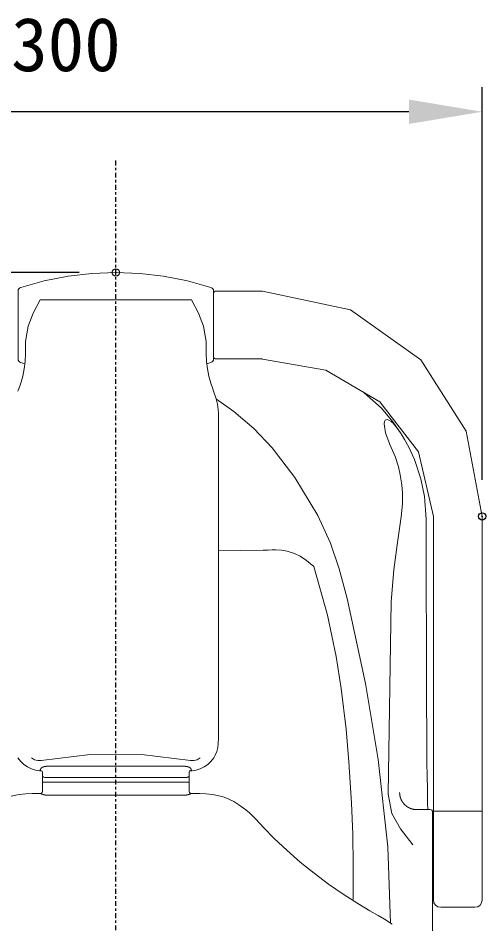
# Model space of a CAD drawing. Units: millimetres, scale not verified. Extents: x -203 to 203, y -143 to 143.
# Drawn here: x -147 to -127.85, y -20.24 to 16.83 of the extents above; entities that cross this region are included whole.
import ezdxf
from ezdxf.enums import TextEntityAlignment as Align

# ---------------------------------------------------------------- set-up
doc = ezdxf.new("R2010")
doc.units = ezdxf.units.MM
doc.header["$LTSCALE"] = 0.5
doc.header["$PDMODE"] = 32
doc.header["$PDSIZE"] = 0.3
doc.linetypes.add('USER1', pattern=[0.629921, 0.393701, -0.07874, 0.07874, -0.07874])
for name, color, linetype, lineweight in [('0-1_DIMENSION_LINES$02_DIMENSI', 1, 'Continuous', 25), ('0-3_DIMENSION_LINES$03_LINES', 7, 'Continuous', 18), ('0-4_DIMENSION_LINES$01_CENTER_', 7, 'USER1', 25), ('0-5_DIMENSION_LINES$04_SUB_LIN', 4, 'Continuous', 18)]:
    doc.layers.add(name, color=color, linetype=linetype, lineweight=lineweight)
doc.layers.add('0-2_DEFPOINTS', color=7, linetype='Continuous')
doc.styles.add('ＭＳ ゴシック', font='')
doc.styles.get('ＭＳ ゴシック').set_extended_font_data('MS Gothic')

# ---------------------------------------------------------------- blocks, each defined once
blk = doc.blocks.new('D2')
at = {"layer": '0-1_DIMENSION_LINES$02_DIMENSI', "color": 7}
blk.add_line((131, 309.845), (78, 309.845), dxfattribs=at)
at = {"layer": '0-2_DEFPOINTS'}
blk.add_point((134, 309.845), dxfattribs=at)
blk = doc.blocks.new('D4')
at = {"layer": '0-1_DIMENSION_LINES$02_DIMENSI', "color": 7}
for p, q in [((103.998, 292.878), (103.998, 325)), ((164, 292.878), (164, 325)), ((158, 323), (109.997, 323))]:
    blk.add_line(p, q, dxfattribs=at)
for points in [[(109.997, 324), (109.997, 322), (103.998, 323)], [(158, 322), (158, 324), (164, 323)]]:
    blk.add_solid(points, dxfattribs=at)
at = {"layer": '0-2_DEFPOINTS'}
for p in [(103.998, 323), (103.998, 289.878), (164, 289.878)]:
    blk.add_point(p, dxfattribs=at)
at = {"layer": '0-1_DIMENSION_LINES$02_DIMENSI', "color": 7, "style": 'ＭＳ ゴシック'}
blk.add_text('300', height=4.399, dxfattribs=at).set_placement((125.427, 325), align=Align.BOTTOM_LEFT)

msp = doc.modelspace()

# ---------------------------------------------------------------- linework, layer by layer
at = {"layer": '0-3_DIMENSION_LINES$03_LINES'}
for p, q in [((-147, 2.8821), (-147, 5.6626)), ((-139, 2.8821), (-139, 5.6626)), ((-146.8953, 2.7391), (-146.7281, 2.6871)), ((-139.1047, 2.7391), (-139.2719, 2.6871)), ((-138.9, 2.8822), (-137, 2.8822)), ((-131.3807, -14.8678), (-131.3807, -14.8625)), ((-128.3, -19.5608), (-129.7, -19.5608))]:
    msp.add_line(p, q, dxfattribs=at)
for points in [[(-146.8953, 5.8062), (-145.9284, 6.0743), (-144.9536, 6.2676), (-143.9768, 6.3838), (-143, 6.4226)], [(-139.1047, 5.8062), (-140.0716, 6.0743), (-141.0464, 6.2676), (-142.0232, 6.3838), (-143, 6.4226)], [(-138.9, 5.6632), (-137, 5.6632), (-133.3897, 4.8897), (-130.5181, 2.8438), (-128.6586, -0.0788), (-128, -3.5608)], [(-147.0053, 1.5584), (-146.9652, 1.6556), (-146.8851, 1.8917), (-146.8064, 2.1796), (-146.7473, 2.4795), (-146.7123, 2.7762), (-146.7, 3.1026), (-146.7, 3.5964), (-146.5938, 4.2267), (-146.3845, 4.7539), (-146.0951, 5.2959)], [(-139.9045, -14.9018), (-139.9259, -14.8997), (-139.9524, -14.8892), (-139.9777, -14.8677), (-139.9944, -14.8383), (-140, -14.808), (-140, -14.0193), (-139.9875, -13.9939), (-139.9632, -13.9752), (-139.8694, -13.9701), (-139.7144, -13.9436), (-139.546, -13.8895), (-139.3836, -13.8096), (-139.238, -13.7092), (-139.1217, -13.6012), (-139.0406, -13.5052), (-138.9934, -13.443), (-138.9309, -13.3314), (-138.8673, -13.1783), (-138.8249, -13.0153), (-138.8056, -12.854), (-138.8079, -12.8396), (-138.8, -12.6566), (-138.8, 0.6494), (-138.8064, 0.8187), (-138.8335, 1.0258), (-138.8881, 1.257), (-138.9947, 1.5584), (-139.0348, 1.6556), (-139.1149, 1.8917), (-139.1936, 2.1796), (-139.2527, 2.4795), (-139.2877, 2.7762), (-139.3, 3.1026), (-139.3, 3.5964), (-139.4062, 4.2267), (-139.6155, 4.7539), (-139.9049, 5.2959)], [(-130, -19.2608), (-130, -18.8631), (-130, -16.7378), (-130, -16.387), (-130, -16.051), (-130, -15.6243), (-130, -15.5608), (-130.0013, -3.5608), (-130.6075, -0.9242), (-132.1891, 1.1282), (-134.4054, 2.4256), (-137, 2.8751)], [(-130.2294, -15.5591), (-130.2358, -15.3079), (-130.2416, -15.0288), (-130.2467, -14.7287), (-130.2546, -14.1871), (-130.2611, -13.6185), (-130.2682, -12.8465), (-130.2725, -12.2215), (-130.2763, -11.3909), (-130.2892, -3.6805), (-130.3593, -2.7466), (-130.5068, -2.022), (-130.7742, -1.2277), (-131, -0.7309), (-131.178, -0.4081), (-131.2752, -0.2456), (-131.3475, -0.1362), (-131.4086, -0.0458), (-131.6648, 0.3098), (-132.1295, 0.8677), (-132.8268, 1.5015)], [(-127.9989, -3.561), (-128, -15.5608), (-128, -15.6243), (-128, -16.051), (-128, -16.387), (-128, -16.7378), (-128, -19.2608)], [(-146.0955, -14.9018), (-146.0741, -14.8997), (-146.0476, -14.8892), (-146.0223, -14.8677), (-146.0056, -14.8383), (-146, -14.808), (-146, -14.0193), (-146.0125, -13.9939), (-146.0368, -13.9752), (-146.1306, -13.9701), (-146.2856, -13.9436), (-146.454, -13.8895), (-146.6164, -13.8096), (-146.762, -13.7092), (-146.8783, -13.6012), (-146.9594, -13.5052), (-147.0066, -13.443)], [(-146.0954, -14.9024), (-146.4264, -14.9024), (-146.6885, -14.9099), (-146.953, -14.9394), (-147.2856, -15.0045)], [(-139.9046, -14.9024), (-139.5736, -14.9024), (-139.3115, -14.9099), (-139.047, -14.9394), (-138.7144, -15.0045), (-138.5585, -15.0545), (-138.3741, -15.1296), (-138.1734, -15.2319), (-137.9623, -15.3622), (-137.6719, -15.5745), (-137.5328, -15.6932), (-137.3683, -15.852), (-137.2737, -15.9571), (-136.9462, -16.3108), (-136.515, -16.7436), (-135.9986, -17.228), (-135.4479, -17.7084), (-134.8787, -18.1689), (-134.2919, -18.609), (-133.6882, -19.0281), (-133.0941, -19.4104), (-132.6013, -19.7047), (-132.2563, -19.9), (-131.9962, -20.0521), (-131.6929, -20.2504)], [(-131.3498, -15.0703), (-131.3513, -15.0652), (-131.3528, -15.0602), (-131.3543, -15.0551), (-131.3557, -15.05), (-131.3571, -15.045), (-131.3584, -15.0399), (-131.3597, -15.0348), (-131.361, -15.0296), (-131.3622, -15.0245), (-131.3634, -15.0194), (-131.3646, -15.0142), (-131.3657, -15.0091), (-131.3667, -15.0039), (-131.3678, -14.9987), (-131.3688, -14.9936), (-131.3697, -14.9884), (-131.3706, -14.9832), (-131.3715, -14.978), (-131.3723, -14.9728), (-131.3731, -14.9676), (-131.3739, -14.9624), (-131.3746, -14.9571), (-131.3753, -14.9519), (-131.3759, -14.9467), (-131.3765, -14.9414), (-131.3771, -14.9362), (-131.3776, -14.9309), (-131.3781, -14.9257), (-131.3785, -14.9204), (-131.3789, -14.9152), (-131.3793, -14.9099), (-131.3796, -14.9047), (-131.3799, -14.8994), (-131.3801, -14.8941), (-131.3803, -14.8889), (-131.3805, -14.8836), (-131.3806, -14.8783), (-131.3807, -14.873), (-131.3807, -14.8678)], [(-131.2614, -15.2549), (-131.2643, -15.2505), (-131.2672, -15.2461), (-131.2701, -15.2417), (-131.2729, -15.2373), (-131.2757, -15.2328), (-131.2785, -15.2283), (-131.2812, -15.2238), (-131.2839, -15.2193), (-131.2865, -15.2148), (-131.2892, -15.2102), (-131.2918, -15.2056), (-131.2943, -15.201), (-131.2969, -15.1964), (-131.2993, -15.1917), (-131.3018, -15.1871), (-131.3042, -15.1824), (-131.3066, -15.1777), (-131.3089, -15.173), (-131.3113, -15.1682), (-131.3135, -15.1635), (-131.3158, -15.1587), (-131.318, -15.1539), (-131.3201, -15.1491), (-131.3223, -15.1443), (-131.3244, -15.1395), (-131.3264, -15.1346), (-131.3285, -15.1298), (-131.3304, -15.1249), (-131.3324, -15.12), (-131.3343, -15.1151), (-131.3362, -15.1102), (-131.338, -15.1052), (-131.3398, -15.1003), (-131.3416, -15.0953), (-131.3433, -15.0903), (-131.345, -15.0853), (-131.3466, -15.0803), (-131.3482, -15.0753), (-131.3498, -15.0703)], [(-131.1147, -15.4124), (-131.1193, -15.4087), (-131.1238, -15.4051), (-131.1283, -15.4014), (-131.1328, -15.3977), (-131.1372, -15.3939), (-131.1417, -15.3901), (-131.146, -15.3863), (-131.1504, -15.3824), (-131.1547, -15.3785), (-131.159, -15.3745), (-131.1632, -15.3705), (-131.1674, -15.3665), (-131.1716, -15.3624), (-131.1758, -15.3584), (-131.1799, -15.3542), (-131.184, -15.3501), (-131.188, -15.3459), (-131.192, -15.3416), (-131.196, -15.3374), (-131.1995, -15.3335), (-131.2031, -15.3296), (-131.2066, -15.3257), (-131.21, -15.3217), (-131.2135, -15.3177), (-131.2169, -15.3137), (-131.2203, -15.3097), (-131.2236, -15.3056), (-131.2269, -15.3015), (-131.2302, -15.2974), (-131.2335, -15.2932), (-131.2367, -15.2891), (-131.2399, -15.2849), (-131.2431, -15.2807), (-131.2462, -15.2764), (-131.2493, -15.2722), (-131.2524, -15.2679), (-131.2554, -15.2636), (-131.2584, -15.2593), (-131.2614, -15.2549)], [(-130.9164, -15.5213), (-130.9219, -15.5194), (-130.9274, -15.5173), (-130.9328, -15.5153), (-130.9383, -15.5132), (-130.9437, -15.511), (-130.9491, -15.5089), (-130.9545, -15.5066), (-130.9598, -15.5043), (-130.9652, -15.502), (-130.9705, -15.4996), (-130.9758, -15.4972), (-130.9811, -15.4948), (-130.9863, -15.4923), (-130.9916, -15.4897), (-130.9968, -15.4871), (-131.002, -15.4845), (-131.0072, -15.4818), (-131.0123, -15.4791), (-131.0175, -15.4763), (-131.0226, -15.4735), (-131.0277, -15.4707), (-131.0327, -15.4678), (-131.0378, -15.4649), (-131.0428, -15.4619), (-131.0478, -15.4589), (-131.0527, -15.4558), (-131.0577, -15.4527), (-131.0626, -15.4496), (-131.0674, -15.4464), (-131.0723, -15.4432), (-131.0771, -15.4399), (-131.0819, -15.4366), (-131.0867, -15.4333), (-131.0914, -15.4299), (-131.0962, -15.4264), (-131.1008, -15.423), (-131.1055, -15.4195), (-131.1101, -15.4159), (-131.1147, -15.4124)], [(-130.13, -15.5608), (-130.7021, -15.5608), (-130.7051, -15.5608), (-130.7109, -15.5606), (-130.7167, -15.5603), (-130.7226, -15.56), (-130.7284, -15.5597), (-130.7342, -15.5593), (-130.74, -15.5588), (-130.7458, -15.5583), (-130.7516, -15.5578), (-130.7575, -15.5572), (-130.7633, -15.5566), (-130.769, -15.5559), (-130.7748, -15.5552), (-130.7806, -15.5544), (-130.7864, -15.5535), (-130.7922, -15.5527), (-130.7979, -15.5517), (-130.8037, -15.5508), (-130.8094, -15.5497), (-130.8152, -15.5487), (-130.8209, -15.5476), (-130.8266, -15.5464), (-130.8323, -15.5452), (-130.838, -15.5439), (-130.8437, -15.5426), (-130.8493, -15.5413), (-130.855, -15.5398), (-130.8607, -15.5384), (-130.8663, -15.5369), (-130.8719, -15.5354), (-130.8775, -15.5338), (-130.8831, -15.5321), (-130.8887, -15.5304), (-130.8943, -15.5287), (-130.8998, -15.5269), (-130.9054, -15.5251), (-130.9109, -15.5232), (-130.9164, -15.5213)], [(-130.1296, -21.196), (-130.1291, -21.1916), (-130.1285, -21.1888), (-130.1275, -21.1848), (-130.1238, -21.1699), (-130.1104, -21.1165), (-130.0931, -21.0459), (-130.0695, -20.9426), (-130.0528, -20.8585), (-130.0372, -20.753), (-130.03, -20.6355), (-130.03, -20.398), (-130.03, -18.7142), (-130.03, -17.6588), (-130.03, -17.1106), (-130.03, -17.0328), (-130.03, -15.6608)]]:
    msp.add_lwpolyline(points, dxfattribs=at)
for centre, radius, start, end in [((-146.85, 5.6632), 0.15, 107.77546, 179.99946), ((-139.15, 5.6632), 0.15, 0.00054, 72.22454), ((-138.9, 5.5632), 0.1, 89.5925, 179.99981), ((-138.9, 2.9822), 0.1, 180.00118, 269.99366), ((-146.85, 2.8821), 0.15, 180.00012, 252.01788), ((-139.15, 2.8821), 0.15, 287.98212, 359.99988), ((-130.13, -15.6608), 0.1, 0, 90), ((-129.7, -19.2608), 0.3, 180, 270), ((-128.3, -19.2608), 0.3, 270, 0)]:
    msp.add_arc(centre, radius, start, end, dxfattribs=at)
at = {"layer": '0-4_DIMENSION_LINES$01_CENTER_'}
msp.add_line((-143, -99), (-143, 11), dxfattribs=at)
at = {"layer": '0-5_DIMENSION_LINES$04_SUB_LIN'}
for p, q in [((-146.0951, 5.2959), (-143, 5.2959)), ((-139.9049, 5.2959), (-143, 5.2959)), ((-143, -14.4444), (-145.9999, -14.4444)), ((-143, -14.4444), (-140.0001, -14.4444)), ((-128, -15.621), (-129.9989, -15.6244))]:
    msp.add_line(p, q, dxfattribs=at)
for points in [[(-138.8726, 1.2333), (-138.1701, 0.7324), (-137.3473, 0.0383), (-136.6021, -0.7573), (-135.6716, -1.9696), (-134.7252, -3.5282), (-134.2069, -4.6623), (-133.8512, -5.7004), (-133.5231, -6.9147), (-132.772, -10.4063), (-132.2661, -13.5149), (-131.8582, -17.0829), (-131.752, -20.2119)], [(-131.3749, -0.0956), (-131.5313, 0.116), (-131.6527, 0.2497), (-131.7294, 0.3198), (-131.8228, 0.3813), (-131.8967, 0.4029), (-131.9676, 0.3762), (-131.998, 0.3203), (-132.0114, 0.2323), (-132.0059, 0.1258), (-131.9562, -0.1458), (-131.7776, -0.6218), (-131.5695, -1.1082), (-131.4317, -1.5298), (-131.3536, -1.859), (-131.2891, -2.2739), (-131.2647, -2.6077), (-131.2701, -3.0488), (-131.3234, -3.5779), (-131.4862, -4.7235), (-131.6154, -5.7421), (-131.7219, -7.0403), (-131.8532, -14.9342), (-131.6962, -15.7245), (-131.347, -16.3514), (-130.8422, -17.0026), (-130.8414, -17.0019)], [(-133.2886, -19.2387), (-133.2884, -19.0246), (-133.2853, -18.5369), (-133.2834, -17.8443), (-133.2996, -16.5689), (-133.3496, -15.2968), (-133.4546, -13.6051), (-133.5736, -12.2638), (-133.7731, -10.6054), (-133.9816, -9.2946), (-134.3383, -7.598), (-134.8971, -5.6106), (-135.1889, -5.3609), (-135.459, -5.1863), (-135.6833, -5.0795), (-135.9802, -4.9848), (-136.211, -4.943), (-136.4494, -4.9296), (-136.5942, -4.93), (-136.7637, -4.9389), (-136.9657, -4.9493), (-138.8, -4.9711)], [(-143, -13.2893), (-144.0454, -13.3048), (-146.0603, -13.5551), (-146.1984, -13.5577), (-146.3302, -13.5178), (-146.4499, -13.4394)], [(-143, -13.2893), (-141.9546, -13.3048), (-139.9397, -13.5551), (-139.8016, -13.5577), (-139.6698, -13.5178), (-139.5501, -13.4394)], [(-146.0504, -13.9744), (-146.0629, -13.972), (-146.0736, -13.9682), (-146.0797, -13.964), (-146.0823, -13.962), (-146.0839, -13.9604), (-146.086, -13.9581), (-146.0898, -13.953), (-146.0921, -13.9461), (-146.0922, -13.9396), (-146.092, -13.9365), (-146.0918, -13.9342), (-146.0914, -13.9318), (-146.0907, -13.9281), (-146.0878, -13.9195), (-146.0697, -13.8837), (-146.0426, -13.8552), (-146, -13.827), (-145.9985, -13.8263), (-145.997, -13.8256), (-145.9955, -13.8249), (-145.994, -13.8241), (-145.9925, -13.8234), (-145.991, -13.8228), (-145.9895, -13.8221), (-145.9879, -13.8214), (-145.9864, -13.8207), (-145.9848, -13.82), (-145.9832, -13.8194), (-145.9817, -13.8187), (-145.9801, -13.8181), (-145.9785, -13.8174), (-145.9769, -13.8168), (-145.9753, -13.8162), (-145.9737, -13.8155), (-145.9721, -13.8149), (-145.9705, -13.8143), (-145.9688, -13.8137), (-145.9672, -13.8131), (-145.9656, -13.8125)], [(-145.9656, -13.8125), (-145.9639, -13.812), (-145.9623, -13.8114), (-145.9606, -13.8108), (-145.9589, -13.8103), (-145.9572, -13.8097), (-145.9556, -13.8092), (-145.9539, -13.8086), (-145.9522, -13.8081), (-145.9505, -13.8076), (-145.9488, -13.807), (-145.947, -13.8065), (-145.9453, -13.806), (-145.9436, -13.8055), (-145.9419, -13.805), (-145.9401, -13.8046), (-145.9384, -13.8041), (-145.9366, -13.8036), (-145.9349, -13.8032), (-145.9331, -13.8027), (-145.9314, -13.8023), (-145.9296, -13.8018), (-145.9278, -13.8014), (-145.926, -13.801), (-145.9243, -13.8005), (-145.9225, -13.8001), (-145.9207, -13.7997), (-145.9189, -13.7993), (-145.9171, -13.7989), (-145.9153, -13.7986), (-145.9135, -13.7982), (-145.9116, -13.7978), (-145.9098, -13.7975), (-145.908, -13.7971), (-145.9062, -13.7968), (-145.9043, -13.7965), (-145.9025, -13.7961), (-145.9007, -13.7958), (-145.8988, -13.7955), (-145.897, -13.7952)], [(-145.897, -13.7952), (-145.8951, -13.7949), (-145.8933, -13.7946), (-145.8914, -13.7943), (-145.8895, -13.7941), (-145.8877, -13.7938), (-145.8858, -13.7935), (-145.8839, -13.7933), (-145.8821, -13.793), (-145.8802, -13.7928), (-145.8783, -13.7926), (-145.8764, -13.7924), (-145.8745, -13.7922), (-145.8727, -13.792), (-145.8708, -13.7918), (-145.8689, -13.7916), (-145.867, -13.7914), (-145.8651, -13.7912), (-145.8632, -13.7911), (-145.8613, -13.7909), (-145.8594, -13.7908), (-145.8575, -13.7906), (-145.8556, -13.7905), (-145.8537, -13.7904), (-145.8518, -13.7903), (-145.8499, -13.7901), (-145.848, -13.79), (-145.8461, -13.79), (-145.8441, -13.7899), (-145.8422, -13.7898), (-145.8403, -13.7897), (-145.8384, -13.7897), (-145.8365, -13.7896), (-145.8346, -13.7896), (-145.8327, -13.7895), (-145.8307, -13.7895), (-145.8288, -13.7895), (-145.8269, -13.7895), (-145.825, -13.7895), (-143, -13.7895)], [(-140.103, -13.7952), (-140.1049, -13.7949), (-140.1067, -13.7946), (-140.1086, -13.7943), (-140.1105, -13.7941), (-140.1123, -13.7938), (-140.1142, -13.7935), (-140.1161, -13.7933), (-140.1179, -13.793), (-140.1198, -13.7928), (-140.1217, -13.7926), (-140.1236, -13.7924), (-140.1255, -13.7922), (-140.1273, -13.792), (-140.1292, -13.7918), (-140.1311, -13.7916), (-140.133, -13.7914), (-140.1349, -13.7912), (-140.1368, -13.7911), (-140.1387, -13.7909), (-140.1406, -13.7908), (-140.1425, -13.7906), (-140.1444, -13.7905), (-140.1463, -13.7904), (-140.1482, -13.7903), (-140.1501, -13.7901), (-140.152, -13.79), (-140.1539, -13.79), (-140.1559, -13.7899), (-140.1578, -13.7898), (-140.1597, -13.7897), (-140.1616, -13.7897), (-140.1635, -13.7896), (-140.1654, -13.7896), (-140.1673, -13.7895), (-140.1693, -13.7895), (-140.1712, -13.7895), (-140.1731, -13.7895), (-140.175, -13.7895), (-143, -13.7895)], [(-140.0344, -13.8125), (-140.0361, -13.812), (-140.0377, -13.8114), (-140.0394, -13.8108), (-140.0411, -13.8103), (-140.0428, -13.8097), (-140.0444, -13.8092), (-140.0461, -13.8086), (-140.0478, -13.8081), (-140.0495, -13.8076), (-140.0512, -13.807), (-140.053, -13.8065), (-140.0547, -13.806), (-140.0564, -13.8055), (-140.0581, -13.805), (-140.0599, -13.8046), (-140.0616, -13.8041), (-140.0634, -13.8036), (-140.0651, -13.8032), (-140.0669, -13.8027), (-140.0686, -13.8023), (-140.0704, -13.8018), (-140.0722, -13.8014), (-140.074, -13.801), (-140.0757, -13.8005), (-140.0775, -13.8001), (-140.0793, -13.7997), (-140.0811, -13.7993), (-140.0829, -13.7989), (-140.0847, -13.7986), (-140.0865, -13.7982), (-140.0884, -13.7978), (-140.0902, -13.7975), (-140.092, -13.7971), (-140.0938, -13.7968), (-140.0957, -13.7965), (-140.0975, -13.7961), (-140.0993, -13.7958), (-140.1012, -13.7955), (-140.103, -13.7952)], [(-139.9496, -13.9744), (-139.9371, -13.972), (-139.9264, -13.9682), (-139.9203, -13.964), (-139.9177, -13.962), (-139.9161, -13.9604), (-139.914, -13.9581), (-139.9102, -13.953), (-139.9079, -13.9461), (-139.9078, -13.9396), (-139.908, -13.9365), (-139.9082, -13.9342), (-139.9086, -13.9318), (-139.9093, -13.9281), (-139.9122, -13.9195), (-139.9303, -13.8837), (-139.9574, -13.8552), (-140, -13.827), (-140.0015, -13.8263), (-140.003, -13.8256), (-140.0045, -13.8249), (-140.006, -13.8241), (-140.0075, -13.8234), (-140.009, -13.8228), (-140.0105, -13.8221), (-140.0121, -13.8214), (-140.0136, -13.8207), (-140.0152, -13.82), (-140.0168, -13.8194), (-140.0183, -13.8187), (-140.0199, -13.8181), (-140.0215, -13.8174), (-140.0231, -13.8168), (-140.0247, -13.8162), (-140.0263, -13.8155), (-140.0279, -13.8149), (-140.0295, -13.8143), (-140.0312, -13.8137), (-140.0328, -13.8131), (-140.0344, -13.8125)], [(-145.9999, -14.1956), (-145.9862, -14.208), (-145.9681, -14.2212), (-145.9479, -14.2315), (-145.9175, -14.2412), (-145.8796, -14.2453), (-143, -14.2453)], [(-140.0001, -14.1956), (-140.0138, -14.208), (-140.0319, -14.2212), (-140.0521, -14.2315), (-140.0825, -14.2412), (-140.1204, -14.2453), (-143, -14.2453)], [(-146.0963, -14.9024), (-146.0875, -14.904), (-146.0749, -14.908), (-146.0618, -14.9127), (-146.045, -14.9187), (-146.0284, -14.9246), (-146.0268, -14.9254), (-146.0252, -14.9262), (-146.0236, -14.927), (-146.022, -14.9278), (-146.0204, -14.9286), (-146.0188, -14.9294), (-146.0171, -14.9301), (-146.0155, -14.9309), (-146.0138, -14.9316), (-146.0121, -14.9324), (-146.0104, -14.9331), (-146.0087, -14.9339), (-146.007, -14.9346), (-146.0052, -14.9353), (-146.0035, -14.9361), (-146.0017, -14.9368), (-145.9999, -14.9375), (-145.9981, -14.9382), (-145.9963, -14.9389), (-145.9945, -14.9395), (-145.9927, -14.9402), (-145.9909, -14.9409), (-145.989, -14.9415), (-145.9871, -14.9422), (-145.9853, -14.9428), (-145.9834, -14.9435), (-145.9815, -14.9441), (-145.9796, -14.9447), (-145.9777, -14.9454), (-145.9757, -14.946), (-145.9738, -14.9466), (-145.9718, -14.9472), (-145.9699, -14.9477), (-145.9679, -14.9483)], [(-145.9679, -14.9483), (-145.9659, -14.9489), (-145.9639, -14.9494), (-145.9619, -14.95), (-145.9599, -14.9505), (-145.9579, -14.9511), (-145.9559, -14.9516), (-145.9539, -14.9521), (-145.9518, -14.9526), (-145.9497, -14.9531), (-145.9477, -14.9536), (-145.9456, -14.9541), (-145.9435, -14.9546), (-145.9414, -14.9551), (-145.9393, -14.9555), (-145.9372, -14.956), (-145.9351, -14.9564), (-145.933, -14.9569), (-145.9309, -14.9573), (-145.9287, -14.9577), (-145.9266, -14.9581), (-145.9244, -14.9585), (-145.9223, -14.9589), (-145.9201, -14.9593), (-145.9179, -14.9597), (-145.9158, -14.96), (-145.9136, -14.9604), (-145.9114, -14.9608), (-145.9092, -14.9611), (-145.907, -14.9614), (-145.9048, -14.9618), (-145.9025, -14.9621), (-145.9003, -14.9624), (-145.8981, -14.9627), (-145.8959, -14.963), (-145.8936, -14.9632), (-145.8914, -14.9635), (-145.8891, -14.9638), (-145.8869, -14.964), (-145.8846, -14.9643)], [(-145.8846, -14.9643), (-145.8824, -14.9645), (-145.8801, -14.9647), (-145.8778, -14.9649), (-145.8756, -14.9652), (-145.8733, -14.9653), (-145.871, -14.9655), (-145.8687, -14.9657), (-145.8665, -14.9659), (-145.8642, -14.9661), (-145.8619, -14.9662), (-145.8596, -14.9663), (-145.8573, -14.9665), (-145.855, -14.9666), (-145.8527, -14.9667), (-145.8504, -14.9668), (-145.8481, -14.9669), (-145.8458, -14.967), (-145.8435, -14.9671), (-145.8412, -14.9672), (-145.8389, -14.9672), (-145.8366, -14.9673), (-145.8342, -14.9673), (-145.8319, -14.9673), (-145.8296, -14.9674), (-145.8273, -14.9674), (-145.825, -14.9674), (-143, -14.9674)], [(-140.1154, -14.9643), (-140.1176, -14.9645), (-140.1199, -14.9647), (-140.1222, -14.9649), (-140.1244, -14.9652), (-140.1267, -14.9653), (-140.129, -14.9655), (-140.1313, -14.9657), (-140.1335, -14.9659), (-140.1358, -14.9661), (-140.1381, -14.9662), (-140.1404, -14.9663), (-140.1427, -14.9665), (-140.145, -14.9666), (-140.1473, -14.9667), (-140.1496, -14.9668), (-140.1519, -14.9669), (-140.1542, -14.967), (-140.1565, -14.9671), (-140.1588, -14.9672), (-140.1611, -14.9672), (-140.1634, -14.9673), (-140.1658, -14.9673), (-140.1681, -14.9673), (-140.1704, -14.9674), (-140.1727, -14.9674), (-140.175, -14.9674), (-143, -14.9674)], [(-140.0321, -14.9483), (-140.0341, -14.9489), (-140.0361, -14.9494), (-140.0381, -14.95), (-140.0401, -14.9505), (-140.0421, -14.9511), (-140.0441, -14.9516), (-140.0461, -14.9521), (-140.0482, -14.9526), (-140.0503, -14.9531), (-140.0523, -14.9536), (-140.0544, -14.9541), (-140.0565, -14.9546), (-140.0586, -14.9551), (-140.0607, -14.9555), (-140.0628, -14.956), (-140.0649, -14.9564), (-140.067, -14.9569), (-140.0691, -14.9573), (-140.0713, -14.9577), (-140.0734, -14.9581), (-140.0756, -14.9585), (-140.0777, -14.9589), (-140.0799, -14.9593), (-140.0821, -14.9597), (-140.0842, -14.96), (-140.0864, -14.9604), (-140.0886, -14.9608), (-140.0908, -14.9611), (-140.093, -14.9614), (-140.0952, -14.9618), (-140.0975, -14.9621), (-140.0997, -14.9624), (-140.1019, -14.9627), (-140.1041, -14.963), (-140.1064, -14.9632), (-140.1086, -14.9635), (-140.1109, -14.9638), (-140.1131, -14.964), (-140.1154, -14.9643)], [(-139.9037, -14.9024), (-139.9125, -14.904), (-139.9251, -14.908), (-139.9382, -14.9127), (-139.955, -14.9187), (-139.9716, -14.9246), (-139.9732, -14.9254), (-139.9748, -14.9262), (-139.9764, -14.927), (-139.978, -14.9278), (-139.9796, -14.9286), (-139.9812, -14.9294), (-139.9829, -14.9301), (-139.9845, -14.9309), (-139.9862, -14.9316), (-139.9879, -14.9324), (-139.9896, -14.9331), (-139.9913, -14.9339), (-139.993, -14.9346), (-139.9948, -14.9353), (-139.9965, -14.9361), (-139.9983, -14.9368), (-140.0001, -14.9375), (-140.0019, -14.9382), (-140.0037, -14.9389), (-140.0055, -14.9395), (-140.0073, -14.9402), (-140.0091, -14.9409), (-140.011, -14.9415), (-140.0129, -14.9422), (-140.0147, -14.9428), (-140.0166, -14.9435), (-140.0185, -14.9441), (-140.0204, -14.9447), (-140.0223, -14.9454), (-140.0243, -14.946), (-140.0262, -14.9466), (-140.0282, -14.9472), (-140.0301, -14.9477), (-140.0321, -14.9483)]]:
    msp.add_lwpolyline(points, dxfattribs=at)

# ---------------------------------------------------------------- block references
at = {"layer": '0-1_DIMENSION_LINES$02_DIMENSI', "xscale": 0.5, "yscale": 0.5}
for name in ['D4', 'D2']:
    msp.add_blockref(name, (-210, -148.5), dxfattribs=at)

doc.saveas('drawing.dxf')
